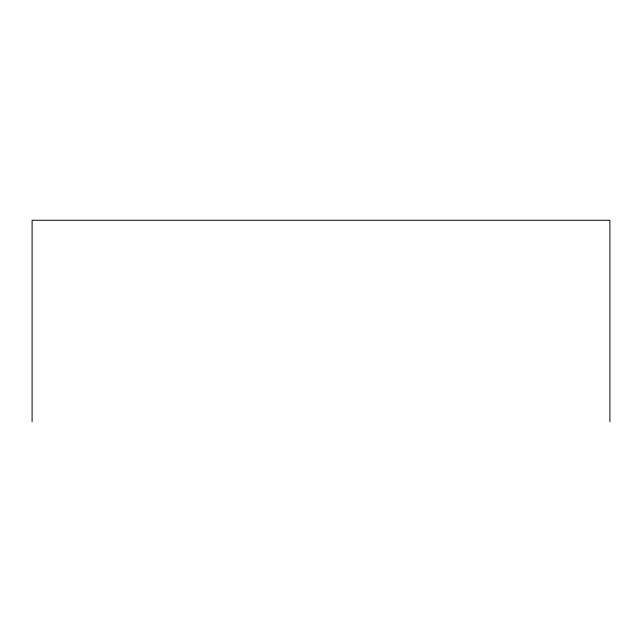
<?xml version="1.0" encoding="UTF-8"?>
<svg xmlns="http://www.w3.org/2000/svg" width="642" height="642" viewBox="0 0 642 642"><rect width="100%" height="100%" fill="white"/><g stroke="black" fill="none" stroke-linecap="round" stroke-linejoin="round"><path stroke-width="0.96" d="M609.9 421.73L609.9 220.27L32.1 220.27L32.1 421.73"/></g></svg>
